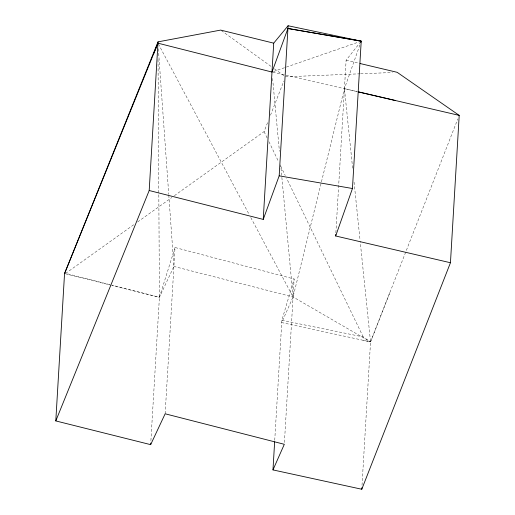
<?xml version="1.0" encoding="UTF-8"?>
<svg xmlns="http://www.w3.org/2000/svg" width="515" height="515" viewBox="0 0 515 515"><rect width="100%" height="100%" fill="white"/><g stroke="black" fill="none" stroke-linecap="round" stroke-linejoin="round"><path stroke-width="0.39" stroke-dasharray="2.58 1.93" d="M150.901 440.647L159.418 297.303L158.034 57.641M165.148 413.796L175.029 247.496L294.136 279.008L284.312 444.297M274.74 440.28L281.872 320.259L294.136 279.008M335.87 232.786L346.119 60.21L360.725 41.773M362.026 485.246L370.543 341.902L360.165 241.232M175.029 247.496L159.418 297.303L111.98 285.432M359.882 44.927L344.432 88.638L293.067 296.949L281.731 322.564L370.543 341.902L457.816 118.939M389.778 292.752L370.543 341.902L363.004 340.254M174.379 195.7L264.066 131.615L267.851 121.933M270.478 115.225L283.862 81.042M168.811 195.224L173.903 266.448L159.418 297.303L112.045 285.201M133.694 224.765L65.688 273.362L111.272 285.001M137.621 221.959L171.817 197.528M273.504 71.527L358.942 41.947M285.516 76.812L359.766 73.819M360.564 73.787L392.398 72.512M281.872 320.259L363.197 336.932L370.543 341.902L293.067 296.949L173.903 266.448M272.77 72.229L285.233 75.087M286.012 75.261L357.584 91.702M356.927 91.554L344.432 88.638L352.749 169.332M346.119 60.21L358.498 63.145M65.328 273.768L111.259 285.259M221.308 30.559L271.231 66.525M274.476 68.856L284.209 75.872M158.33 43.878L249.286 214.716M250.799 217.555L293.067 296.949L280.694 164.89M363.197 336.932L286.604 178.306M264.066 131.615L267.182 138.078M268.92 141.67L278.628 161.787M280.707 166.094L285.22 175.435M354.069 182.117L360.082 240.434M272.59 78.454L279.42 151.288M158.35 48.771L168.753 194.425"/><path stroke-width="0.77" d="M272.976 469.912L284.312 444.297L165.148 413.796L150.663 444.651L55.794 420.922L64.549 273.568L158.028 41.863L220.665 30.089L273.71 43.157L288.097 25.75L361.215 41.161L352.46 188.509L335.677 235.986L450.451 262.74L361.788 489.25L272.976 469.912L274.643 441.883M55.794 420.922L149.196 190.518L158.028 41.863M150.663 444.651L150.76 443.048M149.196 190.518L263.236 219.403L273.71 43.157M263.236 219.403L279.182 175.834L288.097 25.75M335.677 235.986L335.774 234.389M361.788 489.25L361.884 487.647M450.451 262.74L459.206 115.392L397.174 72.319L360.043 63.512M360.68 42.668L361.215 41.161L287.937 28.486L271.991 72.055L157.951 43.17L64.549 273.568M153.773 53.483L157.951 43.17M287.937 28.486L361.215 41.161M279.182 175.834L352.46 188.509M358.356 91.882L395.501 100.534M358.485 91.915L459.206 115.392"/></g></svg>
